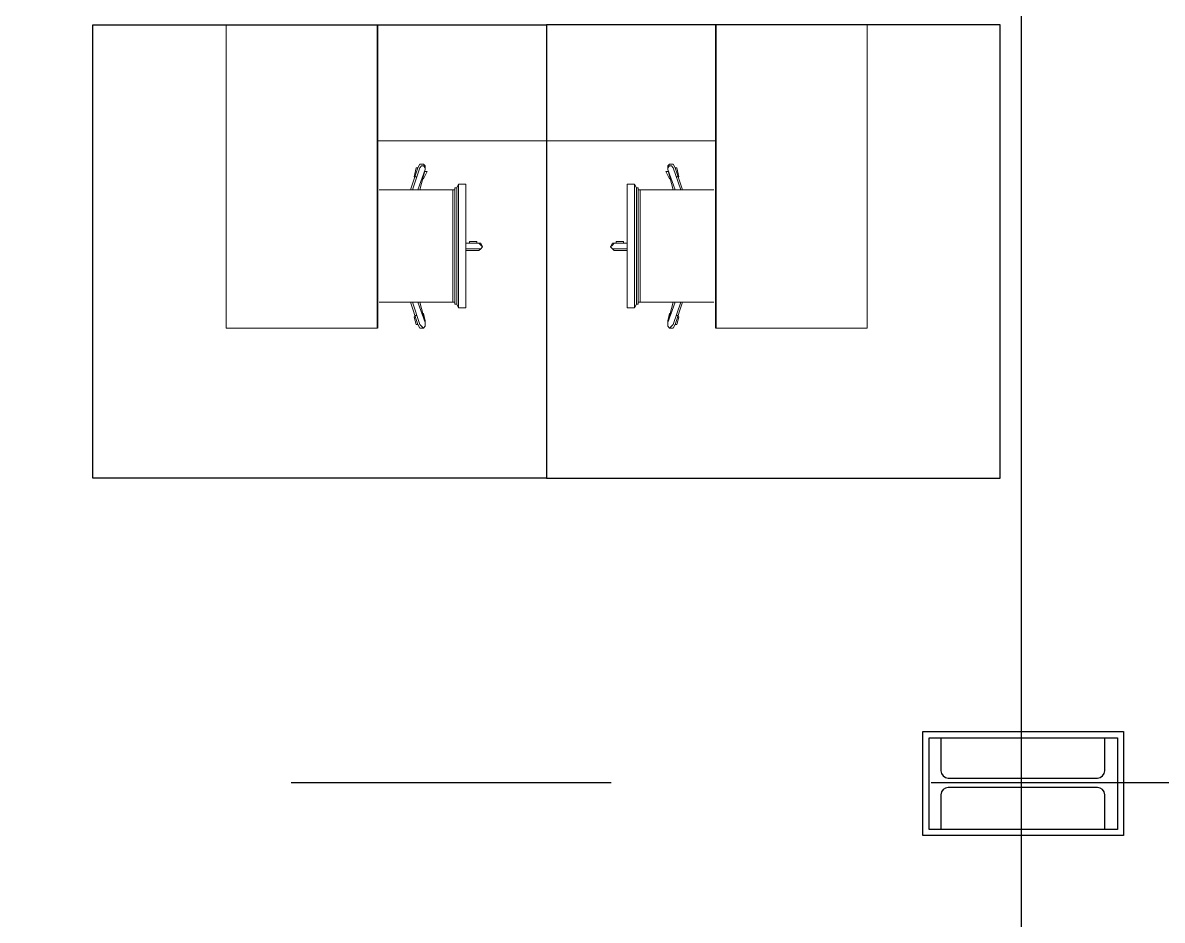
# Model space of a CAD drawing. Header units: millimetres. Extents: x 2148 to 2681, y 758 to 986.
# Drawn here: x 2606.017 to 2608.278, y 934.696 to 936.478 of the extents above; entities that cross this region are included whole.
import ezdxf

# ---------------------------------------------------------------- set-up
doc = ezdxf.new("R2010")
doc.units = ezdxf.units.MM
doc.linetypes.add('CENTER2', pattern=[28.575, 19.05, -3.175, 3.175, -3.175])
for name, color, linetype in [('at_Entity', 7, 'Continuous'), ('COLUMN', 7, 'Continuous'), ('D', 1, 'Continuous'), ('S-COLS', 6, 'Continuous'), ('S_GRID LINES', 252, 'Continuous')]:
    doc.layers.add(name, color=color, linetype=linetype)

msp = doc.modelspace()

# ---------------------------------------------------------------- linework, layer by layer
at = {"layer": 'at_Entity', "color": 0, "lineweight": 15}
for p, q in [((2606.4207811, 936.4743382, 0), (2607.0565577, 936.4743382, 0)), ((2606.4207811, 935.8716196, 0), (2606.4207811, 936.4743382, 0)), ((2606.4207811, 936.4743382, 0), (2607.0565577, 936.4743382, 0)), ((2606.4207811, 935.8716196, 0), (2606.4207811, 936.4743382, 0)), ((2607.0565577, 936.2437587, 0), (2607.0565577, 936.4743382, 0)), ((2607.6923344, 936.4743382, 0), (2607.0565577, 936.4743382, 0)), ((2607.0565577, 936.2437587, 0), (2607.0565577, 936.4743382, 0)), ((2607.0565577, 936.2437587, 0), (2607.0565577, 936.4743382, 0)), ((2607.6923344, 936.4743382, 0), (2607.0565577, 936.4743382, 0)), ((2607.0565577, 936.2437587, 0), (2607.0565577, 936.4743382, 0)), ((2607.6923344, 935.8716196, 0), (2607.6923344, 936.4743382, 0)), ((2607.6923344, 935.8716196, 0), (2607.6923344, 936.4743382, 0)), ((2606.7209001, 936.2437587, 0), (2607.0565577, 936.2437587, 0)), ((2606.7209001, 936.2437587, 0), (2607.0565577, 936.2437587, 0)), ((2607.3922153, 936.2437587, 0), (2607.0565577, 936.2437587, 0)), ((2607.3922153, 936.2437587, 0), (2607.0565577, 936.2437587, 0)), ((2606.8014204, 936.1904682, 0), (2606.8050803, 936.1977885, 0)), ((2606.8014204, 936.1904682, 0), (2606.8050803, 936.1977885, 0)), ((2606.8050803, 936.1977885, 0), (2606.8124, 936.1977885, 0)), ((2606.8050803, 936.1977885, 0), (2606.8124, 936.1977885, 0)), ((2606.8087401, 936.1941287, 0), (2606.8050803, 936.1904682, 0)), ((2606.8087401, 936.1941287, 0), (2606.8050803, 936.1904682, 0)), ((2606.8124, 936.1941287, 0), (2606.8087401, 936.1941287, 0)), ((2606.8124, 936.1941287, 0), (2606.8087401, 936.1941287, 0)), ((2606.8124, 936.1977885, 0), (2606.8160604, 936.1941287, 0)), ((2606.8124, 936.1977885, 0), (2606.8160604, 936.1941287, 0)), ((2606.8160604, 936.1904682, 0), (2606.8124, 936.1941287, 0)), ((2606.8160604, 936.1904682, 0), (2606.8124, 936.1941287, 0)), ((2606.8160604, 936.1941287, 0), (2606.8160604, 936.1868084, 0)), ((2606.8160604, 936.1941287, 0), (2606.8160604, 936.1868084, 0)), ((2607.3007155, 936.1977885, 0), (2607.297055, 936.1941287, 0)), ((2607.3007155, 936.1977885, 0), (2607.297055, 936.1941287, 0)), ((2607.297055, 936.1941287, 0), (2607.297055, 936.1868084, 0)), ((2607.297055, 936.1904682, 0), (2607.3007155, 936.1941287, 0)), ((2607.297055, 936.1941287, 0), (2607.297055, 936.1868084, 0)), ((2607.297055, 936.1904682, 0), (2607.3007155, 936.1941287, 0)), ((2607.3080352, 936.1977885, 0), (2607.3007155, 936.1977885, 0)), ((2607.3080352, 936.1977885, 0), (2607.3007155, 936.1977885, 0)), ((2607.3007155, 936.1941287, 0), (2607.3043754, 936.1941287, 0)), ((2607.3007155, 936.1941287, 0), (2607.3043754, 936.1941287, 0)), ((2607.3043754, 936.1941287, 0), (2607.3080352, 936.1904682, 0)), ((2607.3043754, 936.1941287, 0), (2607.3080352, 936.1904682, 0)), ((2607.311695, 936.1904682, 0), (2607.3080352, 936.1977885, 0)), ((2607.311695, 936.1904682, 0), (2607.3080352, 936.1977885, 0)), ((2606.7867804, 936.1465489, 0), (2606.8014204, 936.1904682, 0)), ((2606.7867804, 936.1465489, 0), (2606.8014204, 936.1904682, 0)), ((2606.8050803, 936.1904682, 0), (2606.7904403, 936.1465489, 0)), ((2606.8050803, 936.1904682, 0), (2606.7904403, 936.1465489, 0)), ((2606.7941001, 936.1721684, 0), (2606.79776, 936.1904682, 0)), ((2606.7941001, 936.1721684, 0), (2606.79776, 936.1904682, 0)), ((2606.79776, 936.1721684, 0), (2606.7941001, 936.1721684, 0)), ((2606.79776, 936.1721684, 0), (2606.7941001, 936.1721684, 0)), ((2606.79776, 936.1904682, 0), (2606.8014204, 936.1904682, 0)), ((2606.79776, 936.1904682, 0), (2606.8014204, 936.1904682, 0)), ((2606.8014204, 936.1465489, 0), (2606.8160604, 936.1868084, 0)), ((2606.8014204, 936.1465489, 0), (2606.8160604, 936.1868084, 0)), ((2606.8160604, 936.1868084, 0), (2606.8050803, 936.1465489, 0)), ((2606.8160604, 936.1868084, 0), (2606.8050803, 936.1465489, 0)), ((2606.8197203, 936.1831485, 0), (2606.8124, 936.1685085, 0)), ((2606.8197203, 936.1831485, 0), (2606.8124, 936.1685085, 0)), ((2606.8160604, 936.1868084, 0), (2606.8160604, 936.1904682, 0)), ((2606.8160604, 936.1868084, 0), (2606.8160604, 936.1904682, 0)), ((2606.8160604, 936.1831485, 0), (2606.8197203, 936.1831485, 0)), ((2606.8160604, 936.1831485, 0), (2606.8197203, 936.1831485, 0)), ((2607.297055, 936.1831485, 0), (2607.2933952, 936.1831485, 0)), ((2607.2933952, 936.1831485, 0), (2607.3007155, 936.1685085, 0)), ((2607.297055, 936.1831485, 0), (2607.2933952, 936.1831485, 0)), ((2607.2933952, 936.1831485, 0), (2607.3007155, 936.1685085, 0)), ((2607.297055, 936.1868084, 0), (2607.297055, 936.1904682, 0)), ((2607.297055, 936.1868084, 0), (2607.297055, 936.1904682, 0)), ((2607.311695, 936.1465489, 0), (2607.297055, 936.1868084, 0)), ((2607.297055, 936.1868084, 0), (2607.3080352, 936.1465489, 0)), ((2607.311695, 936.1465489, 0), (2607.297055, 936.1868084, 0)), ((2607.297055, 936.1868084, 0), (2607.3080352, 936.1465489, 0)), ((2607.3080352, 936.1904682, 0), (2607.3226752, 936.1465489, 0)), ((2607.3080352, 936.1904682, 0), (2607.3226752, 936.1465489, 0)), ((2607.326335, 936.1465489, 0), (2607.311695, 936.1904682, 0)), ((2607.3153555, 936.1904682, 0), (2607.311695, 936.1904682, 0)), ((2607.326335, 936.1465489, 0), (2607.311695, 936.1904682, 0)), ((2607.3153555, 936.1904682, 0), (2607.311695, 936.1904682, 0)), ((2607.3190154, 936.1721684, 0), (2607.3153555, 936.1904682, 0)), ((2607.3190154, 936.1721684, 0), (2607.3153555, 936.1904682, 0)), ((2607.3153555, 936.1721684, 0), (2607.3190154, 936.1721684, 0)), ((2607.3153555, 936.1721684, 0), (2607.3190154, 936.1721684, 0)), ((2606.7245606, 936.1465489, 0), (2606.87096, 936.1465489, 0)), ((2606.7245606, 936.1465489, 0), (2606.87096, 936.1465489, 0)), ((2606.8124, 936.1685085, 0), (2606.8087401, 936.1685085, 0)), ((2606.8124, 936.1685085, 0), (2606.8087401, 936.1685085, 0)), ((2606.87096, 935.9232891, 0), (2606.87096, 936.1465489, 0)), ((2606.87096, 936.1465489, 0), (2606.8746204, 936.1465489, 0)), ((2606.87096, 935.9232891, 0), (2606.87096, 936.1465489, 0)), ((2606.87096, 936.1465489, 0), (2606.8746204, 936.1465489, 0)), ((2606.8746204, 935.9196292, 0), (2606.8746204, 936.1502087, 0)), ((2606.8746204, 936.1502087, 0), (2606.8782803, 936.1502087, 0)), ((2606.8746204, 935.9196292, 0), (2606.8746204, 936.1502087, 0)), ((2606.8746204, 936.1502087, 0), (2606.8782803, 936.1502087, 0)), ((2606.8746204, 936.1465489, 0), (2606.8746204, 936.1428884, 0)), ((2606.8746204, 936.1465489, 0), (2606.8746204, 936.1428884, 0)), ((2606.8782803, 936.1502087, 0), (2606.8819401, 936.1575284, 0)), ((2606.8782803, 936.1502087, 0), (2606.8819401, 936.1575284, 0)), ((2606.8782803, 935.9196292, 0), (2606.8782803, 936.1502087, 0)), ((2606.8782803, 935.9196292, 0), (2606.8782803, 936.1502087, 0)), ((2606.8819401, 936.1575284, 0), (2606.8856, 936.1575284, 0)), ((2606.8819401, 935.9123089, 0), (2606.8819401, 936.1575284, 0)), ((2606.8819401, 936.1575284, 0), (2606.8856, 936.1575284, 0)), ((2606.8819401, 935.9123089, 0), (2606.8819401, 936.1575284, 0)), ((2606.8856, 936.1575284, 0), (2606.8892598, 936.1575284, 0)), ((2606.8856, 936.1575284, 0), (2606.8892598, 936.1575284, 0)), ((2606.8892598, 936.1575284, 0), (2606.8965801, 936.1575284, 0)), ((2606.8892598, 936.1575284, 0), (2606.8965801, 936.1575284, 0)), ((2606.8965801, 936.1575284, 0), (2606.8965801, 936.1502087, 0)), ((2606.8965801, 936.1575284, 0), (2606.8965801, 936.1502087, 0)), ((2606.8965801, 936.1502087, 0), (2606.8965801, 935.9196292, 0)), ((2606.8965801, 936.1502087, 0), (2606.8965801, 935.9196292, 0)), ((2607.2238557, 936.1575284, 0), (2607.2165354, 936.1575284, 0)), ((2607.2165354, 936.1575284, 0), (2607.2165354, 936.1502087, 0)), ((2607.2238557, 936.1575284, 0), (2607.2165354, 936.1575284, 0)), ((2607.2165354, 936.1575284, 0), (2607.2165354, 936.1502087, 0)), ((2607.2165354, 936.1502087, 0), (2607.2165354, 935.9196292, 0)), ((2607.2165354, 936.1502087, 0), (2607.2165354, 935.9196292, 0)), ((2607.2275155, 936.1575284, 0), (2607.2238557, 936.1575284, 0)), ((2607.2275155, 936.1575284, 0), (2607.2238557, 936.1575284, 0)), ((2607.2311754, 936.1575284, 0), (2607.2275155, 936.1575284, 0)), ((2607.2311754, 936.1575284, 0), (2607.2275155, 936.1575284, 0)), ((2607.2348352, 936.1502087, 0), (2607.2311754, 936.1575284, 0)), ((2607.2311754, 935.9123089, 0), (2607.2311754, 936.1575284, 0)), ((2607.2348352, 936.1502087, 0), (2607.2311754, 936.1575284, 0)), ((2607.2311754, 935.9123089, 0), (2607.2311754, 936.1575284, 0)), ((2607.2348352, 935.9196292, 0), (2607.2348352, 936.1502087, 0)), ((2607.2384951, 936.1502087, 0), (2607.2348352, 936.1502087, 0)), ((2607.2348352, 935.9196292, 0), (2607.2348352, 936.1502087, 0)), ((2607.2384951, 936.1502087, 0), (2607.2348352, 936.1502087, 0)), ((2607.2384951, 935.9196292, 0), (2607.2384951, 936.1502087, 0)), ((2607.2384951, 935.9196292, 0), (2607.2384951, 936.1502087, 0)), ((2607.2421555, 936.1465489, 0), (2607.2384951, 936.1465489, 0)), ((2607.2384951, 936.1465489, 0), (2607.2384951, 936.1428884, 0)), ((2607.2421555, 936.1465489, 0), (2607.2384951, 936.1465489, 0)), ((2607.2384951, 936.1465489, 0), (2607.2384951, 936.1428884, 0)), ((2607.2421555, 935.9232891, 0), (2607.2421555, 936.1465489, 0)), ((2607.3885549, 936.1465489, 0), (2607.2421555, 936.1465489, 0)), ((2607.2421555, 935.9232891, 0), (2607.2421555, 936.1465489, 0)), ((2607.3885549, 936.1465489, 0), (2607.2421555, 936.1465489, 0)), ((2607.3007155, 936.1685085, 0), (2607.3043754, 936.1685085, 0)), ((2607.3007155, 936.1685085, 0), (2607.3043754, 936.1685085, 0)), ((2606.8965801, 936.040409, 0), (2606.9222003, 936.040409, 0)), ((2606.9222003, 936.040409, 0), (2606.8965801, 936.040409, 0)), ((2606.8965801, 936.040409, 0), (2606.9222003, 936.040409, 0)), ((2606.9222003, 936.040409, 0), (2606.8965801, 936.040409, 0)), ((2606.9038998, 936.040409, 0), (2606.9038998, 936.0440689, 0)), ((2606.9038998, 936.0440689, 0), (2606.9185398, 936.0440689, 0)), ((2606.9038998, 936.040409, 0), (2606.9038998, 936.0440689, 0)), ((2606.9038998, 936.0440689, 0), (2606.9185398, 936.0440689, 0)), ((2606.9185398, 936.0440689, 0), (2606.9185398, 936.040409, 0)), ((2606.9185398, 936.0440689, 0), (2606.9185398, 936.040409, 0)), ((2606.9258601, 936.0367486, 0), (2606.9222003, 936.040409, 0)), ((2606.9222003, 936.040409, 0), (2606.9258601, 936.040409, 0)), ((2606.9258601, 936.0367486, 0), (2606.9222003, 936.040409, 0)), ((2606.9222003, 936.040409, 0), (2606.9258601, 936.040409, 0)), ((2606.9258601, 936.040409, 0), (2606.92952, 936.0330887, 0)), ((2606.9258601, 936.040409, 0), (2606.92952, 936.0330887, 0)), ((2606.92952, 936.0330887, 0), (2606.9258601, 936.0367486, 0)), ((2606.92952, 936.0330887, 0), (2606.9258601, 936.0367486, 0)), ((2607.1872554, 936.040409, 0), (2607.1835955, 936.0330887, 0)), ((2607.1872554, 936.040409, 0), (2607.1835955, 936.0330887, 0)), ((2607.1835955, 936.0330887, 0), (2607.1872554, 936.0367486, 0)), ((2607.1835955, 936.0330887, 0), (2607.1872554, 936.0367486, 0)), ((2607.1872554, 936.0367486, 0), (2607.1909152, 936.040409, 0)), ((2607.1909152, 936.040409, 0), (2607.1872554, 936.040409, 0)), ((2607.1872554, 936.0367486, 0), (2607.1909152, 936.040409, 0)), ((2607.1909152, 936.040409, 0), (2607.1872554, 936.040409, 0)), ((2607.2165354, 936.040409, 0), (2607.1909152, 936.040409, 0)), ((2607.1909152, 936.040409, 0), (2607.2165354, 936.040409, 0)), ((2607.2165354, 936.040409, 0), (2607.1909152, 936.040409, 0)), ((2607.1909152, 936.040409, 0), (2607.2165354, 936.040409, 0)), ((2607.2092157, 936.0440689, 0), (2607.1945757, 936.0440689, 0)), ((2607.1945757, 936.0440689, 0), (2607.1945757, 936.040409, 0)), ((2607.2092157, 936.0440689, 0), (2607.1945757, 936.0440689, 0)), ((2607.1945757, 936.0440689, 0), (2607.1945757, 936.040409, 0)), ((2607.2092157, 936.040409, 0), (2607.2092157, 936.0440689, 0)), ((2607.2092157, 936.040409, 0), (2607.2092157, 936.0440689, 0)), ((2606.9222003, 936.0294289, 0), (2606.8965801, 936.0294289, 0)), ((2606.9222003, 936.0294289, 0), (2606.8965801, 936.0294289, 0)), ((2606.9222003, 936.025769, 0), (2606.8965801, 936.025769, 0)), ((2606.9222003, 936.025769, 0), (2606.8965801, 936.025769, 0)), ((2606.9185398, 936.025769, 0), (2606.9038998, 936.025769, 0)), ((2606.9185398, 936.025769, 0), (2606.9038998, 936.025769, 0)), ((2606.9222003, 936.0294289, 0), (2606.9258601, 936.0294289, 0)), ((2606.9258601, 936.0294289, 0), (2606.9222003, 936.025769, 0)), ((2606.9222003, 936.0294289, 0), (2606.9258601, 936.0294289, 0)), ((2606.9258601, 936.0294289, 0), (2606.9222003, 936.025769, 0)), ((2606.9258601, 936.0294289, 0), (2606.92952, 936.0330887, 0)), ((2606.92952, 936.0330887, 0), (2606.9258601, 936.0294289, 0)), ((2606.9258601, 936.0294289, 0), (2606.92952, 936.0330887, 0)), ((2606.92952, 936.0330887, 0), (2606.9258601, 936.0294289, 0)), ((2607.1872554, 936.0294289, 0), (2607.1835955, 936.0330887, 0)), ((2607.1835955, 936.0330887, 0), (2607.1872554, 936.0294289, 0)), ((2607.1872554, 936.0294289, 0), (2607.1835955, 936.0330887, 0)), ((2607.1835955, 936.0330887, 0), (2607.1872554, 936.0294289, 0)), ((2607.1909152, 936.0294289, 0), (2607.1872554, 936.0294289, 0)), ((2607.1872554, 936.0294289, 0), (2607.1909152, 936.025769, 0)), ((2607.1909152, 936.0294289, 0), (2607.1872554, 936.0294289, 0)), ((2607.1872554, 936.0294289, 0), (2607.1909152, 936.025769, 0)), ((2607.1909152, 936.0294289, 0), (2607.2165354, 936.0294289, 0)), ((2607.1909152, 936.0294289, 0), (2607.2165354, 936.0294289, 0)), ((2607.1909152, 936.025769, 0), (2607.2165354, 936.025769, 0)), ((2607.1909152, 936.025769, 0), (2607.2165354, 936.025769, 0)), ((2607.1945757, 936.025769, 0), (2607.2092157, 936.025769, 0)), ((2607.1945757, 936.025769, 0), (2607.2092157, 936.025769, 0)), ((2606.87096, 935.9232891, 0), (2606.7245606, 935.9232891, 0)), ((2606.87096, 935.9232891, 0), (2606.7245606, 935.9232891, 0)), ((2606.8014204, 935.8793691, 0), (2606.7867804, 935.9232891, 0)), ((2606.8014204, 935.8793691, 0), (2606.7867804, 935.9232891, 0)), ((2606.8050803, 935.8793691, 0), (2606.7904403, 935.9232891, 0)), ((2606.8050803, 935.8793691, 0), (2606.7904403, 935.9232891, 0)), ((2606.8014204, 935.9232891, 0), (2606.8160604, 935.8830289, 0)), ((2606.8014204, 935.9232891, 0), (2606.8160604, 935.8830289, 0)), ((2606.8160604, 935.8830289, 0), (2606.8050803, 935.9232891, 0)), ((2606.8160604, 935.8830289, 0), (2606.8050803, 935.9232891, 0)), ((2606.8746204, 935.9232891, 0), (2606.87096, 935.9232891, 0)), ((2606.8746204, 935.9232891, 0), (2606.87096, 935.9232891, 0)), ((2606.8746204, 935.9269489, 0), (2606.8746204, 935.9232891, 0)), ((2606.8746204, 935.9269489, 0), (2606.8746204, 935.9232891, 0)), ((2607.2384951, 935.9269489, 0), (2607.2384951, 935.9232891, 0)), ((2607.2384951, 935.9269489, 0), (2607.2384951, 935.9232891, 0)), ((2607.2384951, 935.9232891, 0), (2607.2421555, 935.9232891, 0)), ((2607.2384951, 935.9232891, 0), (2607.2421555, 935.9232891, 0)), ((2607.2421555, 935.9232891, 0), (2607.3885549, 935.9232891, 0)), ((2607.2421555, 935.9232891, 0), (2607.3885549, 935.9232891, 0)), ((2607.311695, 935.9232891, 0), (2607.297055, 935.8830289, 0)), ((2607.297055, 935.8830289, 0), (2607.3080352, 935.9232891, 0)), ((2607.311695, 935.9232891, 0), (2607.297055, 935.8830289, 0)), ((2607.297055, 935.8830289, 0), (2607.3080352, 935.9232891, 0)), ((2607.3080352, 935.8793691, 0), (2607.3226752, 935.9232891, 0)), ((2607.3080352, 935.8793691, 0), (2607.3226752, 935.9232891, 0)), ((2607.311695, 935.8793691, 0), (2607.326335, 935.9232891, 0)), ((2607.311695, 935.8793691, 0), (2607.326335, 935.9232891, 0)), ((2606.8087401, 935.9013287, 0), (2606.8124, 935.9013287, 0)), ((2606.8087401, 935.9013287, 0), (2606.8124, 935.9013287, 0)), ((2606.8124, 935.9013287, 0), (2606.8160604, 935.8866888, 0)), ((2606.8124, 935.9013287, 0), (2606.8160604, 935.8866888, 0)), ((2606.8782803, 935.9196292, 0), (2606.8746204, 935.9196292, 0)), ((2606.8782803, 935.9196292, 0), (2606.8746204, 935.9196292, 0)), ((2606.8819401, 935.9123089, 0), (2606.8782803, 935.9196292, 0)), ((2606.8819401, 935.9123089, 0), (2606.8782803, 935.9196292, 0)), ((2606.8856, 935.9123089, 0), (2606.8819401, 935.9123089, 0)), ((2606.8856, 935.9123089, 0), (2606.8819401, 935.9123089, 0)), ((2606.8856, 935.9123089, 0), (2606.8892598, 935.9123089, 0)), ((2606.8856, 935.9123089, 0), (2606.8892598, 935.9123089, 0)), ((2606.8965801, 935.9123089, 0), (2606.8892598, 935.9123089, 0)), ((2606.8965801, 935.9123089, 0), (2606.8892598, 935.9123089, 0)), ((2606.8965801, 935.9196292, 0), (2606.8965801, 935.9123089, 0)), ((2606.8965801, 935.9196292, 0), (2606.8965801, 935.9123089, 0)), ((2607.2165354, 935.9196292, 0), (2607.2165354, 935.9123089, 0)), ((2607.2165354, 935.9196292, 0), (2607.2165354, 935.9123089, 0)), ((2607.2165354, 935.9123089, 0), (2607.2238557, 935.9123089, 0)), ((2607.2165354, 935.9123089, 0), (2607.2238557, 935.9123089, 0)), ((2607.2275155, 935.9123089, 0), (2607.2238557, 935.9123089, 0)), ((2607.2275155, 935.9123089, 0), (2607.2238557, 935.9123089, 0)), ((2607.2275155, 935.9123089, 0), (2607.2311754, 935.9123089, 0)), ((2607.2275155, 935.9123089, 0), (2607.2311754, 935.9123089, 0)), ((2607.2311754, 935.9123089, 0), (2607.2348352, 935.9196292, 0)), ((2607.2311754, 935.9123089, 0), (2607.2348352, 935.9196292, 0)), ((2607.2348352, 935.9196292, 0), (2607.2384951, 935.9196292, 0)), ((2607.2348352, 935.9196292, 0), (2607.2384951, 935.9196292, 0)), ((2607.3007155, 935.9013287, 0), (2607.297055, 935.8866888, 0)), ((2607.3007155, 935.9013287, 0), (2607.297055, 935.8866888, 0)), ((2607.3043754, 935.9013287, 0), (2607.3007155, 935.9013287, 0)), ((2607.3043754, 935.9013287, 0), (2607.3007155, 935.9013287, 0)), ((2606.7941001, 935.8940091, 0), (2606.79776, 935.8976689, 0)), ((2606.7941001, 935.8940091, 0), (2606.79776, 935.8976689, 0)), ((2606.79776, 935.8793691, 0), (2606.7941001, 935.8940091, 0)), ((2606.79776, 935.8793691, 0), (2606.7941001, 935.8940091, 0)), ((2606.8014204, 935.8793691, 0), (2606.79776, 935.8793691, 0)), ((2606.8014204, 935.8793691, 0), (2606.79776, 935.8793691, 0)), ((2606.8050803, 935.8720494, 0), (2606.8014204, 935.8793691, 0)), ((2606.8050803, 935.8720494, 0), (2606.8014204, 935.8793691, 0)), ((2606.8087401, 935.8757092, 0), (2606.8050803, 935.8793691, 0)), ((2606.8087401, 935.8757092, 0), (2606.8050803, 935.8793691, 0)), ((2606.8124, 935.8720494, 0), (2606.8087401, 935.8757092, 0)), ((2606.8124, 935.8720494, 0), (2606.8087401, 935.8757092, 0)), ((2606.8160604, 935.8757092, 0), (2606.8124, 935.8720494, 0)), ((2606.8160604, 935.8757092, 0), (2606.8124, 935.8720494, 0)), ((2606.8160604, 935.8757092, 0), (2606.8124, 935.8720494, 0)), ((2606.8160604, 935.8757092, 0), (2606.8124, 935.8720494, 0)), ((2606.8160604, 935.8866888, 0), (2606.8160604, 935.8830289, 0)), ((2606.8160604, 935.8866888, 0), (2606.8160604, 935.8830289, 0)), ((2606.8160604, 935.8830289, 0), (2606.8160604, 935.8757092, 0)), ((2606.8160604, 935.8830289, 0), (2606.8160604, 935.8757092, 0)), ((2606.8160604, 935.8793691, 0), (2606.8160604, 935.8757092, 0)), ((2606.8160604, 935.8793691, 0), (2606.8160604, 935.8757092, 0)), ((2607.297055, 935.8866888, 0), (2607.297055, 935.8830289, 0)), ((2607.297055, 935.8866888, 0), (2607.297055, 935.8830289, 0)), ((2607.297055, 935.8830289, 0), (2607.297055, 935.8757092, 0)), ((2607.297055, 935.8830289, 0), (2607.297055, 935.8757092, 0)), ((2607.297055, 935.8793691, 0), (2607.297055, 935.8757092, 0)), ((2607.297055, 935.8793691, 0), (2607.297055, 935.8757092, 0)), ((2607.297055, 935.8757092, 0), (2607.3007155, 935.8720494, 0)), ((2607.297055, 935.8757092, 0), (2607.3007155, 935.8720494, 0)), ((2607.297055, 935.8757092, 0), (2607.3007155, 935.8720494, 0)), ((2607.297055, 935.8757092, 0), (2607.3007155, 935.8720494, 0)), ((2607.3007155, 935.8720494, 0), (2607.3043754, 935.8757092, 0)), ((2607.3007155, 935.8720494, 0), (2607.3043754, 935.8757092, 0)), ((2607.3043754, 935.8757092, 0), (2607.3080352, 935.8793691, 0)), ((2607.3043754, 935.8757092, 0), (2607.3080352, 935.8793691, 0)), ((2607.3080352, 935.8720494, 0), (2607.311695, 935.8793691, 0)), ((2607.3080352, 935.8720494, 0), (2607.311695, 935.8793691, 0)), ((2607.311695, 935.8793691, 0), (2607.3153555, 935.8793691, 0)), ((2607.311695, 935.8793691, 0), (2607.3153555, 935.8793691, 0)), ((2607.3190154, 935.8940091, 0), (2607.3153555, 935.8976689, 0)), ((2607.3190154, 935.8940091, 0), (2607.3153555, 935.8976689, 0)), ((2607.3153555, 935.8793691, 0), (2607.3190154, 935.8940091, 0)), ((2607.3153555, 935.8793691, 0), (2607.3190154, 935.8940091, 0)), ((2606.4207811, 935.8716196, 0), (2606.7209001, 935.8716196, 0)), ((2606.4207811, 935.8716196, 0), (2606.7209001, 935.8716196, 0)), ((2606.8124, 935.8720494, 0), (2606.8050803, 935.8720494, 0)), ((2606.8124, 935.8720494, 0), (2606.8050803, 935.8720494, 0)), ((2607.3007155, 935.8720494, 0), (2607.3080352, 935.8720494, 0)), ((2607.3007155, 935.8720494, 0), (2607.3080352, 935.8720494, 0)), ((2607.6923344, 935.8716196, 0), (2607.3922153, 935.8716196, 0)), ((2607.6923344, 935.8716196, 0), (2607.3922153, 935.8716196, 0))]:
    msp.add_line(p, q, dxfattribs=at)
at = {"layer": 'at_Entity', "color": 0, "lineweight": 35}
for p, q in [((2606.7209001, 935.8716196, 0), (2606.7209001, 936.4743382, 0)), ((2606.7209001, 935.8716196, 0), (2606.7209001, 936.4743382, 0)), ((2607.3922153, 935.8716196, 0), (2607.3922153, 936.4743382, 0)), ((2607.3922153, 935.8716196, 0), (2607.3922153, 936.4743382, 0))]:
    msp.add_line(p, q, dxfattribs=at)
at = {"layer": 'COLUMN', "color": 4, "lineweight": -3, "ltscale": 0.05, "elevation": 0}
msp.add_lwpolyline([(2607.8030022, 935.070801), (2608.2015157, 935.070801), (2608.2015157, 934.864321), (2607.8030022, 934.864321)], close=True, dxfattribs=at)
at = {"layer": 'COLUMN', "color": 2, "lineweight": -3, "ltscale": 0.05, "elevation": 0}
msp.add_lwpolyline([(2607.8155022, 935.058301), (2608.1890157, 935.058301), (2608.1890157, 934.876821), (2607.8155022, 934.876821)], close=True, dxfattribs=at)
at = {"layer": 'D', "ltscale": 0.5, "elevation": 0}
for points in [[(2606.1565577, 935.5743382), (2606.1565577, 936.4743382), (2607.0565577, 936.4743382), (2607.0565577, 935.5743382)], [(2606.1565577, 935.5743382), (2606.1565577, 936.4743382), (2607.0565577, 936.4743382), (2607.0565577, 935.5743382)], [(2607.9565577, 935.5743382), (2607.9565577, 936.4743382), (2607.0565577, 936.4743382), (2607.0565577, 935.5743382)], [(2607.9565577, 935.5743382), (2607.9565577, 936.4743382), (2607.0565577, 936.4743382), (2607.0565577, 935.5743382)]]:
    msp.add_lwpolyline(points, close=True, dxfattribs=at)
at = {"layer": 'S-COLS', "ltscale": 0.5, "elevation": 0}
msp.add_lwpolyline([(2608.1890157, 934.969311), (2608.1890157, 934.876821), (2608.1639947, 934.876821), (2608.1639947, 934.945403, 0.414213562), (2608.1494532, 934.9599445), (2607.8535647, 934.9599445, 0.414213562), (2607.8390232, 934.945403), (2607.8390232, 934.876821), (2607.8155022, 934.876821), (2607.8155022, 935.058301), (2607.8390232, 935.058301), (2607.8390232, 934.993219, 0.414213562), (2607.8535647, 934.9786775), (2608.1494532, 934.9786775, 0.414213562), (2608.1639947, 934.993219), (2608.1639947, 935.058301), (2608.1890157, 935.058301), (2608.1890157, 934.969311)], format="xyb", dxfattribs=at)
at = {"layer": 'S_GRID LINES', "linetype": 'CENTER2', "ltscale": 0.2}
for p, q in [((2607.9989709, 922.9776771, 0), (2607.9989709, 979.8917928, 0)), ((2607.9989709, 922.9776771, 0), (2607.9989709, 960.9754912, 0)), ((2657.3496173, 934.969311), (2595.7518229, 934.969311))]:
    msp.add_line(p, q, dxfattribs=at)

doc.saveas('drawing.dxf')
